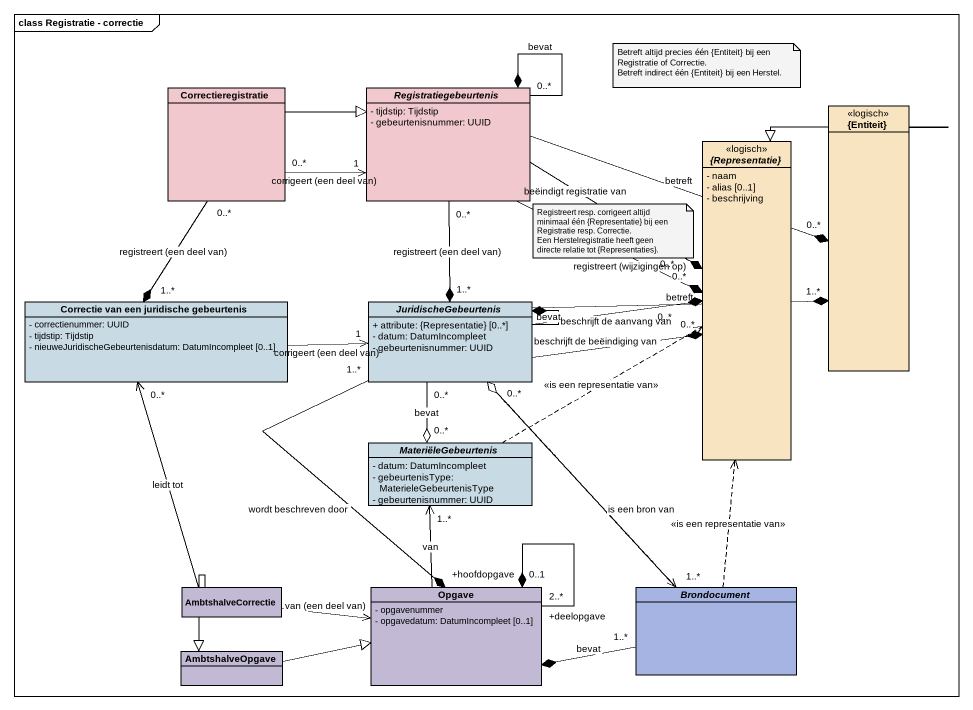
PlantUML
@startuml
mainframe class Registratie - correctie
hide circle
hide empty members
skinparam classAttributeIconSize 0
class Correctieregistratie #F0C8CD
abstract class Registratiegebeurtenis #F0C8CD {
  - tijdstip: Tijdstip
  - gebeurtenisnummer: UUID
}
abstract class "{Representatie}" as Representatie <<logisch>> #F8E4C0 {
  - naam
  - alias [0..1]
  - beschrijving
}
class "{Entiteit}" as Entiteit <<logisch>> #F8E4C0
class "Correctie van een juridische gebeurtenis" as Correctie_van_een #C8DAE3 {
  - correctienummer: UUID
  - tijdstip: Tijdstip
  - nieuweJuridischeGebeurtenisdatum: DatumIncompleet [0..1]
}
abstract class JuridischeGebeurtenis #C8DAE3 {
  + attribute: {Representatie} [0..*]
  - datum: DatumIncompleet
  - gebeurtenisnummer: UUID
}
abstract class MateriëleGebeurtenis #C8DAE3 {
  - datum: DatumIncompleet
  - gebeurtenisType: MaterieleGebeurtenisType
  - gebeurtenisnummer: UUID
}
class AmbtshalveCorrectie #C2BAD4
class Opgave #C2BAD4 {
  - opgavenummer
  - opgavedatum: DatumIncompleet [0..1]
}
abstract class Brondocument #A6B4E4
class AmbtshalveOpgave #C2BAD4
Correctieregistratie "0..*" -right-> "1" Registratiegebeurtenis : corrigeert (een deel van)
Correctieregistratie -right-|> Registratiegebeurtenis
Correctieregistratie "0..*" --* "1..*" Correctie_van_een : registreert (een deel van)
Registratiegebeurtenis "0..*" --* Registratiegebeurtenis : bevat
Registratiegebeurtenis -right-* "0..*" Representatie : beëindigt registratie van
Registratiegebeurtenis -right-* "0..*" Representatie : registreert (wijzigingen op)
Registratiegebeurtenis -right-* "0..*" Entiteit : betreft
Registratiegebeurtenis "0..*" --* "1..*" JuridischeGebeurtenis : registreert (een deel van)
Entiteit -left-|> Representatie
Correctie_van_een -right-> "1" JuridischeGebeurtenis : corrigeert (een deel van)
JuridischeGebeurtenis -right-* "0..*" Representatie : beschrijft de beëindiging van
JuridischeGebeurtenis -right-* "0..*" Representatie : beschrijft de aanvang van
JuridischeGebeurtenis -right-* "1..*" Entiteit : betreft
JuridischeGebeurtenis --* JuridischeGebeurtenis : bevat
JuridischeGebeurtenis "0..*" --o "0..*" MateriëleGebeurtenis : bevat
JuridischeGebeurtenis "1..*" --* Opgave : wordt beschreven door
JuridischeGebeurtenis ..> Brondocument
MateriëleGebeurtenis .right.> Representatie : <<is een representatie van>>
AmbtshalveCorrectie -up-> "0..*" Correctie_van_een : leidt tot
AmbtshalveCorrectie -right-> Opgave : van (een deel van)
AmbtshalveCorrectie --|> AmbtshalveOpgave
Opgave -up-> "1..*" MateriëleGebeurtenis : van
Opgave "+deelopgave\n2..*" --* "+hoofdopgave\n0..1" Opgave
Brondocument .up.> Representatie : <<is een representatie van>>
Brondocument "1..*" -up-o "0..*" JuridischeGebeurtenis : is een bron van
Brondocument "1..*" -left-* Opgave : bevat
AmbtshalveOpgave -right-|> Opgave
note as N1
  Betreft altijd precies één {Entiteit} bij een Registratie of Correctie.
  Betreft indirect één {Entiteit} bij een Herstel.
end note
note as N2
  Registreert resp. corrigeert altijd minimaal één {Representatie} bij een Registratie resp. Correctie.
  Een Herstelregistratie heeft geen directe relatie tot {Representaties}.
end note
@enduml
